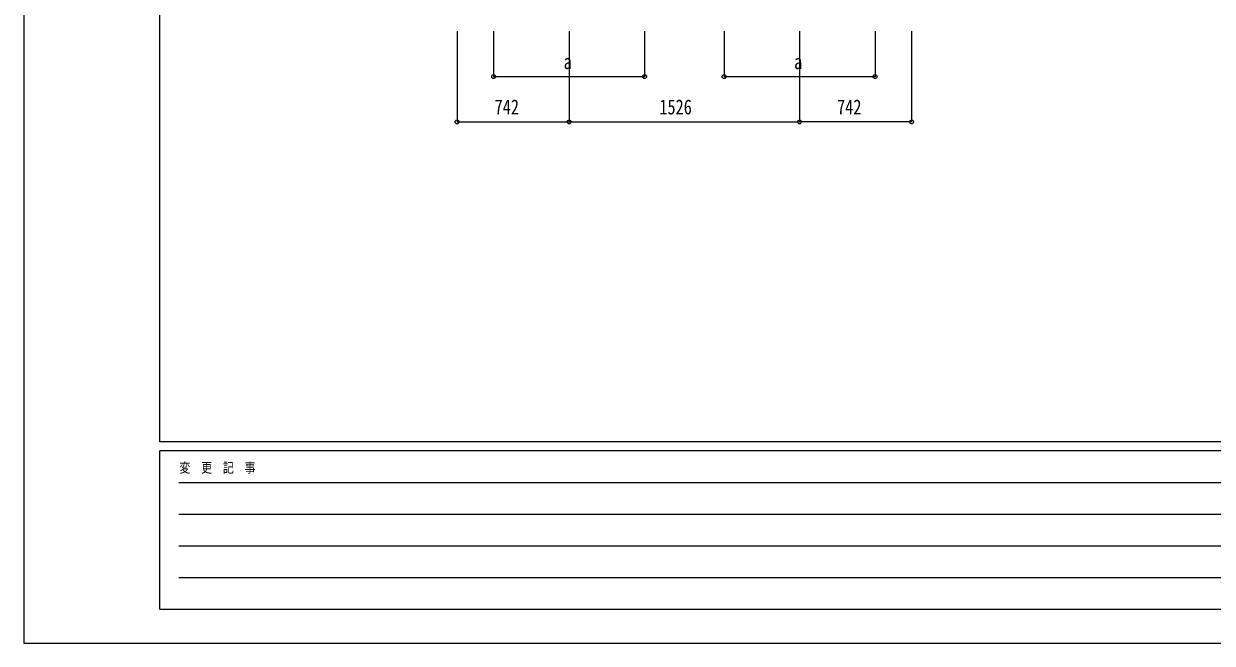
# Model space of a CAD drawing. Units: millimetres, scale not verified. Extents: x -12615 to 12615, y -8910 to 8910.
# Drawn here: x -12615 to -4745, y -8910 to -4807 of the extents above; entities that cross this region are included whole.
import ezdxf
from ezdxf.enums import TextEntityAlignment as Align

# ---------------------------------------------------------------- set-up
doc = ezdxf.new("R2010")
doc.units = ezdxf.units.MM
doc.header["$LTSCALE"] = 40
doc.layers.add('0-6_YKK_D', color=6, linetype='Continuous')
doc.layers.add('0-7_YKK_ZWAK', color=7, linetype='Continuous')
doc.styles.add('ＭＳ ゴシック', font='')
doc.styles.get('ＭＳ ゴシック').set_extended_font_data('MS Gothic')

msp = doc.modelspace()

# ---------------------------------------------------------------- linework, layer by layer
at = {"layer": '0-6_YKK_D'}
for p, q in [((-9745.85, -4857.07), (-9745.85, -5458.07)), ((-9503.85, -4857.07), (-9503.85, -5158.07)), ((-9003.85, -4857.07), (-9003.85, -5458.07)), ((-9003.85, -4857.07), (-9003.85, -5458.07)), ((-8503.85, -4857.07), (-8503.85, -5158.07)), ((-7977.85, -4857.07), (-7977.85, -5158.07)), ((-7477.85, -4857.07), (-7477.85, -5458.07)), ((-7477.85, -4857.07), (-7477.85, -5458.07)), ((-6977.85, -4857.07), (-6977.85, -5158.07)), ((-6735.85, -4857.07), (-6735.85, -5458.07)), ((-9503.85, -5157.07), (-8503.85, -5157.07)), ((-7977.85, -5157.07), (-6977.85, -5157.07)), ((-9745.85, -5457.07), (-9003.85, -5457.07)), ((-9003.85, -5457.07), (-7477.85, -5457.07)), ((-6735.85, -5457.07), (-7477.85, -5457.07))]:
    msp.add_line(p, q, dxfattribs=at)
for centre in [(-9503.85, -5157.07), (-8503.85, -5157.07), (-7977.85, -5157.07), (-6977.85, -5157.07), (-9745.85, -5457.07), (-9003.85, -5457.07), (-9003.85, -5457.07), (-7477.85, -5457.07), (-7477.85, -5457.07), (-6735.85, -5457.07)]:
    msp.add_circle(centre, 12.75, dxfattribs=at)
at = {"layer": '0-7_YKK_ZWAK'}
for p, q in [((-11714.94, -7575), (-11714.94, 8325)), ((-11714.94, -7575), (-11714.94, 8325)), ((11685.06, -7575), (-11714.94, -7575)), ((11685.06, -7575), (-11714.94, -7575)), ((-3914.94, -7635), (-11714.94, -7635)), ((-11714.94, -8685), (-11714.94, -7635)), ((-3914.94, -7635), (-11714.94, -7635)), ((-11714.94, -8685), (-11714.94, -7635)), ((-11587.44, -7845), (-4064.94, -7845)), ((-11587.44, -7845), (-4064.94, -7845)), ((-11587.44, -8055), (-4064.94, -8055)), ((-11587.44, -8055), (-4064.94, -8055)), ((-11587.44, -8265), (-4064.94, -8265)), ((-11587.44, -8265), (-4064.94, -8265)), ((-11587.44, -8475), (-4064.94, -8475)), ((-11587.44, -8475), (-4064.94, -8475)), ((-11714.94, -8685), (-3914.94, -8685)), ((-11714.94, -8685), (-3914.94, -8685))]:
    msp.add_line(p, q, dxfattribs=at)
msp.add_lwpolyline([(-12615, -8910), (12615, -8910), (12615, 8910), (-12615, 8910)], close=True, dxfattribs=at)
msp.add_lwpolyline([(-12615, -8910), (12615, -8910), (12615, 8910), (-12615, 8910)], close=True, dxfattribs=at)

# ---------------------------------------------------------------- texts
at = {"layer": '0-6_YKK_D', "style": 'ＭＳ ゴシック', "width": 0.8}
for s, p in [('a', (-9039.85, -5137.07)), ('a', (-7513.85, -5137.07)), ('742', (-9497.25, -5437.07)), ('1526', (-8406.45, -5437.07)), ('742', (-7229.25, -5437.07))]:
    msp.add_text(s, height=98.97, dxfattribs=at).set_placement(p, align=Align.BOTTOM_LEFT)
at = {"layer": '0-7_YKK_ZWAK', "style": 'ＭＳ ゴシック', "width": 0.8}
msp.add_text('変  更  記  事', height=65.98, dxfattribs=at).set_placement((-11583.93, -7800), align=Align.BOTTOM_LEFT)
msp.add_text('変  更  記  事', height=65.98, dxfattribs=at).set_placement((-11583.93, -7800), align=Align.BOTTOM_LEFT)

doc.saveas('drawing.dxf')
